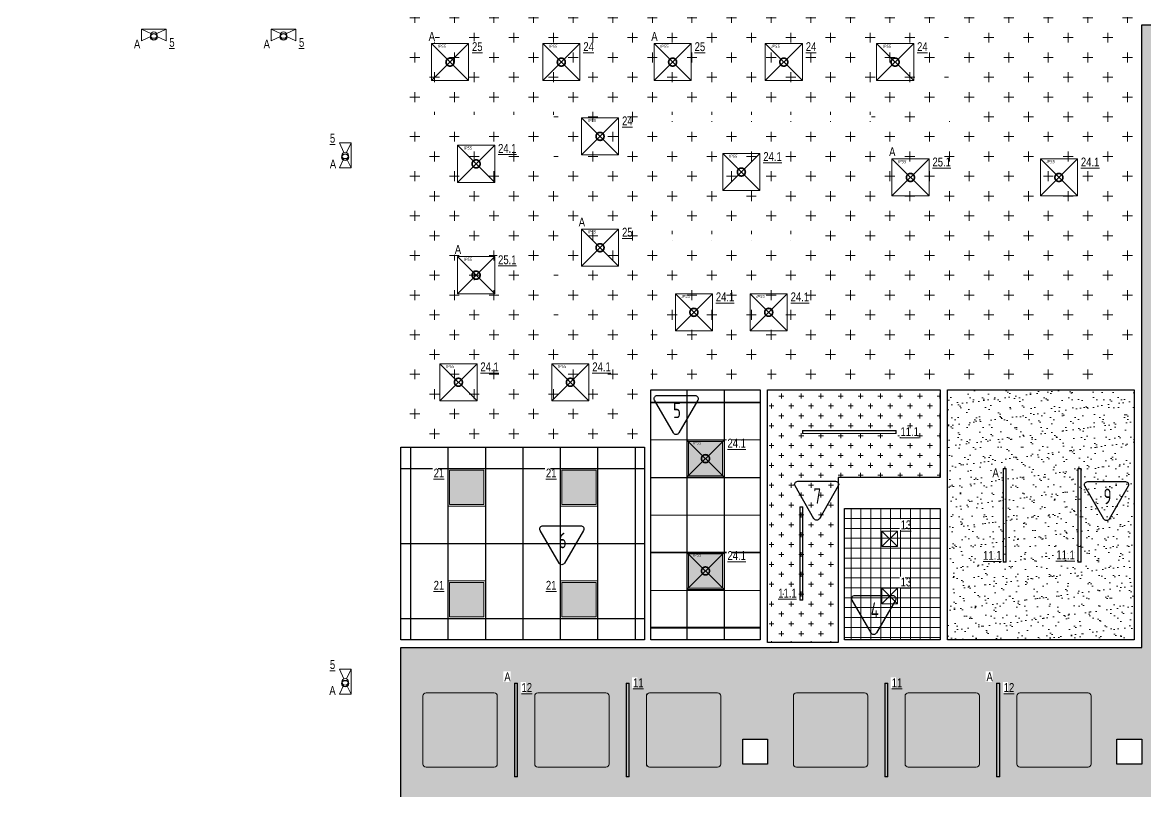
# Model space of a CAD drawing. Header units: millimetres. Extents: x -510890 to 418982, y -118257 to 141350.
# Drawn here: x -217984 to -199974, y 93960 to 106288 of the extents above; entities that cross this region are included whole.
import ezdxf

# ---------------------------------------------------------------- set-up
doc = ezdxf.new("R2010")
doc.units = ezdxf.units.MM
for name, color, linetype, lineweight in [('_ЭОМ_ОБЩ_Освещение_текст тип светильника', 172, 'Continuous', 50), ('_ЭОМ_светильник А', 1, 'Continuous', 35), ('_ЭОМ_светильник Р', 4, 'Continuous', 35), ('АР_Полы_Штриховка', 252, 'Continuous', 0), ('АР_Потолки_Штриховка', 252, 'Continuous', 0)]:
    doc.layers.add(name, color=color, linetype=linetype, lineweight=lineweight)
doc.layers.add('X-ref Light', color=250, linetype='Continuous')
for name, color, linetype, lineweight, true_color in [('АР_Потолок_RAL 095 85 40', 7, 'Continuous', 5, 0xddc87a), ('АР_Потолок_RAL 100 70 20', 7, 'Continuous', 5, 0xb3ac85), ('АР_Потолок_Грильято_белый_50х50', 7, 'Continuous', 5, 0x8e00bd), ('АР_Потолок_Покраска', 7, 'Continuous', 5, 0x007399), ('АР_Потолок_Текстура дерево', 7, 'Continuous', 5, 0xe7bf8e)]:
    doc.layers.add(name, color=color, linetype=linetype, lineweight=lineweight, true_color=true_color)
doc.layers.get('X-ref Light').off()
doc.styles.add('ISOCPEUR', font='isocpeur.ttf', dxfattribs={"height": 800})
doc.styles.add('ISOCUPER', font='isocpeur.ttf', dxfattribs={"width": 0.85, "oblique": 7})
doc.styles.add('ГОСТ', font='cad.shx', dxfattribs={"width": 0.8})

# ---------------------------------------------------------------- blocks, each defined once
blk = doc.blocks.new('ЭКРАН 9ВТ')
at = {"color": 0, "linetype": 'ByBlock', "lineweight": -2}
for points in [[(399, 376), (399, 0), (-399, 0), (-399, 376)], [(-399, 376), (-95, 233)], [(95, 233), (399, 376)], [(-399, 0), (-95, 143)], [(95, 143), (399, 0)]]:
    blk.add_lwpolyline(points, dxfattribs=at)
blk.add_circle((0, 188), 105, dxfattribs=at)
blk = doc.blocks.new('RVE-PLS5070-1500-P')
at = {"color": 0, "linetype": 'ByBlock', "lineweight": -2, "ltscale": 40}
for points in [[(750, -25), (-750, -25), (-750, 25), (750, 25)], [(745, -20), (-745, -20), (-745, 20), (745, 20)]]:
    blk.add_lwpolyline(points, close=True, dxfattribs=at)
blk = doc.blocks.new('OPL R 418 HF')
at = {"color": 0, "linetype": 'ByBlock', "lineweight": -2, "ltscale": 100}
for p, q in [((-297, 298), (298, 298)), ((-297, 298), (-297, -297)), ((-297, 298), (298, -297)), ((-297, -297), (298, 298)), ((298, 298), (298, -297)), ((298, -297), (-297, -297))]:
    blk.add_line(p, q, dxfattribs=at)
at = {"color": 0, "linetype": 'ByBlock', "lineweight": -2, "const_width": 27.2}
blk.add_lwpolyline([(-64, 0, 1), (64, 0, 1)], format="xyb", close=True, dxfattribs=at)
at = {"color": 0, "linetype": 'ByBlock', "lineweight": -2, "insert": (-200, 279), "char_height": 50, "attachment_point": 1, "style": 'ISOCUPER'}
blk.add_mtext_dynamic_manual_height_columns('IP55', width=2.44, gutter_width=12.5, heights=[0], dxfattribs=at)
blk = doc.blocks.new('40 НА 40 ГРИЛЬЯТО ДЛЯ 50')
at = {"color": 0, "linetype": 'ByBlock', "lineweight": -2, "ltscale": 100}
for points in [[(125, -125), (-125, -125), (-125, 125), (125, 125), (125, -125)], [(125, 125), (-125, -125)], [(-125, 125), (125, -125)]]:
    blk.add_lwpolyline(points, dxfattribs=at)
blk = doc.blocks.new('RVE-SLIM-PRIME-595')
at = {"color": 0, "linetype": 'ByBlock', "lineweight": -2, "ltscale": 40}
for points in [[(300, -300), (-300, -300), (-300, 300), (300, 300)], [(275, -275), (-275, -275), (-275, 275), (275, 275)]]:
    blk.add_lwpolyline(points, close=True, dxfattribs=at)
blk = doc.blocks.new('A$C35e846bc')
at = {"layer": 'АР_Потолки_Штриховка', "color": 18, "lineweight": 18, "ltscale": 100, "true_color": 0x000000}
for points in [[(1773, 40740), (1173, 40740), (1173, 41340), (1773, 41340)], [(1748, 40765), (1198, 40765), (1198, 41315), (1748, 41315)], [(-2057, 40280), (-2657, 40280), (-2657, 40880), (-2057, 40880)], [(-2082, 40305), (-2632, 40305), (-2632, 40855), (-2082, 40855)], [(-257, 40280), (-857, 40280), (-857, 40880), (-257, 40880)], [(-282, 40305), (-832, 40305), (-832, 40855), (-282, 40855)], [(1773, 38940), (1173, 38940), (1173, 39540), (1773, 39540)], [(1748, 38965), (1198, 38965), (1198, 39515), (1748, 39515)], [(-2057, 38480), (-2657, 38480), (-2657, 39080), (-2057, 39080)], [(-2082, 38505), (-2632, 38505), (-2632, 39055), (-2082, 39055)], [(-257, 38480), (-857, 38480), (-857, 39080), (-257, 39080)], [(-282, 38505), (-832, 38505), (-832, 39055), (-282, 39055)], [(-1591, 37440), (-1591, 35940), (-1541, 35940), (-1541, 37440)], [(-1586, 37435), (-1586, 35945), (-1546, 35945), (-1546, 37435)], [(201, 37440), (201, 35940), (251, 35940), (251, 37440)], [(206, 37435), (206, 35945), (246, 35945), (246, 37435)], [(4349, 37440), (4349, 35940), (4399, 35940), (4399, 37440)], [(4354, 37435), (4354, 35945), (4394, 35945), (4394, 37435)], [(6141, 37440), (6141, 35940), (6191, 35940), (6191, 37440)], [(6146, 37435), (6146, 35945), (6186, 35945), (6186, 37435)]]:
    blk.add_lwpolyline(points, close=True, dxfattribs=at)
for points in [[(-3058, 36144), (-3058, 37236, -0.414214), (-3008, 37286), (-1916, 37286, -0.414214), (-1866, 37236), (-1866, 36144, -0.414214), (-1916, 36094), (-3008, 36094, -0.414214)], [(-1266, 36144), (-1266, 37236, -0.414214), (-1216, 37286), (-124, 37286, -0.414214), (-74, 37236), (-74, 36144, -0.414214), (-124, 36094), (-1216, 36094, -0.414214)], [(526, 36144), (526, 37236, -0.414214), (576, 37286), (1668, 37286, -0.414214), (1718, 37236), (1718, 36144, -0.414214), (1668, 36094), (576, 36094, -0.414214)], [(2882, 36144), (2882, 37236, -0.414214), (2932, 37286), (4024, 37286, -0.414214), (4074, 37236), (4074, 36144, -0.414214), (4024, 36094), (2932, 36094, -0.414214)], [(4674, 36144), (4674, 37236, -0.414214), (4724, 37286), (5816, 37286, -0.414214), (5866, 37236), (5866, 36144, -0.414214), (5816, 36094), (4724, 36094, -0.414214)], [(6466, 36144), (6466, 37236, -0.414214), (6516, 37286), (7608, 37286, -0.414214), (7658, 37236), (7658, 36144, -0.414214), (7608, 36094), (6516, 36094, -0.414214)]]:
    blk.add_lwpolyline(points, format="xyb", close=True, dxfattribs=at)
at = {"layer": '_ЭОМ_светильник А', "color": 18, "lineweight": 18, "ltscale": 100, "true_color": 0x000000, "xscale": 0.5, "yscale": 0.5, "zscale": 0.5}
for p, rotation in [((-7373, 47925), 180), ((-5295, 47925), 180), ((-4210, 45902), 90), ((-4210, 37464), 90)]:
    blk.add_blockref('ЭКРАН 9ВТ', p, dxfattribs=dict(at, rotation=rotation))
at = {"layer": '_ЭОМ_светильник А', "color": 18, "lineweight": 18, "ltscale": 100, "true_color": 0x000000}
for p in [(-2624, 47397), (946, 47397)]:
    blk.add_blockref('OPL R 418 HF', p, dxfattribs=at)
at = {"layer": '_ЭОМ_светильник А', "color": 18, "lineweight": 18, "ltscale": 100, "true_color": 0x000000, "rotation": 270}
for p in [(-1566, 36690), (6166, 36690)]:
    blk.add_blockref('RVE-PLS5070-1500-P', p, dxfattribs=at)
at = {"layer": '_ЭОМ_светильник Р', "color": 18, "lineweight": 18, "ltscale": 100, "true_color": 0x000000}
for name, p in [('OPL R 418 HF', (-839, 47397)), ('OPL R 418 HF', (2729, 47397)), ('OPL R 418 HF', (4514, 47397)), ('OPL R 418 HF', (-218, 46207)), ('OPL R 418 HF', (-2205, 45766)), ('OPL R 418 HF', (2048, 45635)), ('OPL R 418 HF', (7140, 45548)), ('OPL R 418 HF', (1287, 43386)), ('OPL R 418 HF', (2487, 43386)), ('OPL R 418 HF', (-2489, 42265)), ('OPL R 418 HF', (-694, 42265)), ('OPL R 418 HF', (1473, 41040)), ('RVE-SLIM-PRIME-595', (-2357, 40580)), ('RVE-SLIM-PRIME-595', (-557, 40580)), ('OPL R 418 HF', (1473, 39240)), ('RVE-SLIM-PRIME-595', (-2357, 38780)), ('RVE-SLIM-PRIME-595', (-557, 38780))]:
    blk.add_blockref(name, p, dxfattribs=at)
at = {"layer": '_ЭОМ_светильник Р', "color": 18, "lineweight": 18, "ltscale": 100, "true_color": 0x000000, "xscale": -1}
for p in [(4428, 39755), (4428, 38838)]:
    blk.add_blockref('40 НА 40 ГРИЛЬЯТО ДЛЯ 50', p, dxfattribs=at)
at = {"layer": '_ЭОМ_светильник Р', "color": 18, "lineweight": 18, "ltscale": 100, "true_color": 0x000000, "rotation": 89.99999999999997}
for p in [(226, 36690), (4374, 36690)]:
    blk.add_blockref('RVE-PLS5070-1500-P', p, dxfattribs=at)
at = {"layer": '_ЭОМ_ОБЩ_Освещение_текст тип светильника', "color": 18, "lineweight": 18, "ltscale": 40, "true_color": 0x000000, "char_height": 142.2, "width": 55.87, "attachment_point": 1, "style": 'ГОСТ', "bg_fill": 3, "box_fill_scale": 1.1, "bg_fill_color": 256, "bg_fill_transparency": 0}
for insert in [(4600, 41545), (5925, 39561), (7100, 39569), (2639, 38956)]:
    blk.add_mtext('{\\L11.1}', dxfattribs=dict(at, insert=insert))
at = {"layer": '_ЭОМ_светильник А', "color": 18, "lineweight": 18, "ltscale": 100, "true_color": 0x000000, "char_height": 142, "width": 86.04, "attachment_point": 1, "style": 'ГОСТ', "bg_fill": 3, "box_fill_scale": 1.1, "bg_fill_color": 256, "bg_fill_transparency": 0}
for insert in [(4418, 46032), (-560, 44905), (-2547, 44465), (6075, 40885)]:
    blk.add_mtext('А', dxfattribs=dict(at, insert=insert))
at = {"layer": '_ЭОМ_светильник А', "color": 18, "lineweight": 18, "ltscale": 100, "true_color": 0x000000}
for p in [(4760, 45548), (-218, 44422), (-2205, 43981)]:
    blk.add_blockref('OPL R 418 HF', p, dxfattribs=at)
at = {"layer": '_ЭОМ_светильник А', "color": 18, "lineweight": 18, "ltscale": 100, "true_color": 0x000000, "rotation": 269.9999999999999}
blk.add_blockref('RVE-PLS5070-1500-P', (6271, 40133), dxfattribs=at)
at = {"layer": '_ЭОМ_светильник Р', "color": 18, "lineweight": 18, "ltscale": 100, "true_color": 0x000000}
for p, rotation in [((3781, 41466), 180), ((7471, 40133), 269.9999999999999), ((3010, 39520), 269.9999999999999)]:
    blk.add_blockref('RVE-PLS5070-1500-P', p, dxfattribs=dict(at, rotation=rotation))
at = {"layer": '_ЭОМ_ОБЩ_Освещение_текст тип светильника', "color": 18, "lineweight": 18, "ltscale": 40, "true_color": 0x000000, "char_height": 142.2, "width": 55.87, "attachment_point": 1, "style": 'ГОСТ', "bg_fill": 3, "box_fill_scale": 1.1, "bg_fill_color": 256, "bg_fill_transparency": 0}
for s, insert in [('{\\L5}', (-7125, 47785, 0)), ('{\\L5}', (-5046, 47785, 0)), ('{\\L25}', (-2271, 47716)), ('{\\L24}', (-486, 47716)), ('{\\L25}', (1299, 47716)), ('{\\L24}', (3081, 47716)), ('{\\L24}', (4866, 47716)), ('{\\L24}', (135, 46526)), ('{\\L5}', (-4550, 46248, 0)), ('{\\L24.1}', (-1853, 46085)), ('{\\L24.1}', (2400, 45954)), ('{\\L24.1}', (7493, 45867)), ('{\\L24.1}', (1639, 43705)), ('{\\L24.1}', (2839, 43705)), ('{\\L24.1}', (-2137, 42584)), ('{\\L24.1}', (-342, 42584)), ('{\\L24.1}', (1826, 41359)), ('{\\L21}', (-2886, 40881)), ('{\\L21}', (-1086, 40881)), ('{\\L13}', (4603, 40051)), ('{\\L24.1}', (1826, 39559)), ('{\\L21}', (-2886, 39081)), ('{\\L21}', (-1086, 39081)), ('{\\L13}', (4603, 39134)), ('{\\L5}', (-4550, 37810, 0)), ('{\\L11}', (311, 37519)), ('{\\L11}', (4459, 37519)), ('{\\L12}', (-1477, 37443, 0)), ('{\\L12}', (6256, 37443, 0))]:
    blk.add_mtext(s, dxfattribs=dict(at, insert=insert))
at = {"layer": '_ЭОМ_светильник А', "color": 18, "lineweight": 18, "ltscale": 100, "true_color": 0x000000, "char_height": 142, "width": 86.04, "attachment_point": 1, "style": 'ГОСТ', "bg_fill": 3, "box_fill_scale": 1.1, "bg_fill_color": 256, "bg_fill_transparency": 0}
for insert in [(-7692, 47758, 0), (-5613, 47758, 0), (-2966, 47880), (604, 47880), (-4551, 45834, 0), (-1753, 37614), (5979, 37614), (-4559, 37394, 0)]:
    blk.add_mtext('А', dxfattribs=dict(at, insert=insert))
at = {"layer": '_ЭОМ_ОБЩ_Освещение_текст тип светильника', "color": 18, "lineweight": 18, "ltscale": 40, "true_color": 0x000000, "char_height": 142.2, "width": 55.87, "attachment_point": 1, "style": 'ГОСТ', "bg_fill": 3, "box_fill_scale": 1.1, "bg_fill_color": 256, "bg_fill_transparency": 0}
for s, insert in [('{\\L25.1}', (5113, 45867)), ('{\\L25}', (135, 44741)), ('{\\L25.1}', (-1853, 44300))]:
    blk.add_mtext(s, dxfattribs=dict(at, insert=insert))

msp = doc.modelspace()

# ---------------------------------------------------------------- hatches: boundary and pattern name
at = {"layer": 'АР_Полы_Штриховка', "transparency": 33554610}
h = msp.add_hatch(dxfattribs=at)
h.set_pattern_fill('ANSI37', color=250, scale=190, angle=45)
h.set_pattern_definition([(90, (352485.2, 140013.55), (-603.25, 0), []), (180, (352485.2, 140013.55), (-6e-14, -603.25), [])])
h.paths.add_polyline_path([(-207907.7, 100400.7), (-206153.9, 100400.7), (-206153.9, 96390.7), (-207907.7, 96390.7)])
at = {"layer": 'АР_Потолки_Штриховка', "ltscale": 100, "true_color": 0xf8f6b0}
h = msp.add_hatch(color=51, dxfattribs=at)
h.dxf.hatch_style = 1
h.paths.add_polyline_path([(-207305.8, 99020.7), (-206755.8, 99020.7), (-206755.8, 99570.7), (-207305.8, 99570.7)])
h = msp.add_hatch(color=51, dxfattribs=at)
h.dxf.hatch_style = 1
h.paths.add_polyline_path([(-211135.8, 98560.7), (-210585.8, 98560.7), (-210585.8, 99110.7), (-211135.8, 99110.7)])
h = msp.add_hatch(color=51, dxfattribs=at)
h.dxf.hatch_style = 1
h.paths.add_polyline_path([(-209335.8, 98560.7), (-208785.8, 98560.7), (-208785.8, 99110.7), (-209335.8, 99110.7)])
h = msp.add_hatch(color=51, dxfattribs=at)
h.dxf.hatch_style = 1
h.paths.add_polyline_path([(-207305.8, 97220.7), (-206755.8, 97220.7), (-206755.8, 97770.7), (-207305.8, 97770.7)])
h = msp.add_hatch(color=51, dxfattribs=at)
h.dxf.hatch_style = 1
h.paths.add_polyline_path([(-211135.8, 96760.7), (-210585.8, 96760.7), (-210585.8, 97310.7), (-211135.8, 97310.7)])
h = msp.add_hatch(color=51, dxfattribs=at)
h.dxf.hatch_style = 1
h.paths.add_polyline_path([(-209335.8, 96760.7), (-208785.8, 96760.7), (-208785.8, 97310.7), (-209335.8, 97310.7)])
h = msp.add_hatch(color=51, dxfattribs=at)
h.dxf.hatch_style = 1
h.paths.add_polyline_path([(-210090, 95690.7), (-210090, 94200.7), (-210050, 94200.7), (-210050, 95690.7)])
h = msp.add_hatch(color=51, dxfattribs=at)
h.dxf.hatch_style = 1
h.paths.add_polyline_path([(-208298, 95690.7), (-208298, 94200.7), (-208258, 94200.7), (-208258, 95690.7)])
h = msp.add_hatch(color=51, dxfattribs=at)
h.dxf.hatch_style = 1
h.paths.add_polyline_path([(-204149.8, 95690.7), (-204149.8, 94200.7), (-204109.8, 94200.7), (-204109.8, 95690.7)])
h = msp.add_hatch(color=51, dxfattribs=at)
h.dxf.hatch_style = 1
h.paths.add_polyline_path([(-202357.8, 95690.7), (-202357.8, 94200.7), (-202317.8, 94200.7), (-202317.8, 95690.7)])
at = {"layer": 'АР_Потолок_RAL 095 85 40', "transparency": 33554687}
h = msp.add_hatch(color=256, dxfattribs=at)
h.dxf.hatch_style = 1
h.paths.add_polyline_path([(-208578, 95491.7, 0.4142136), (-208628, 95541.7), (-209720, 95541.7, 0.4142136), (-209770, 95491.7), (-209770, 94399.7, 0.4142136), (-209720, 94349.7), (-208628, 94349.7, 0.4142136), (-208578, 94399.7)])
h = msp.add_hatch(color=256, dxfattribs=at)
h.dxf.hatch_style = 1
h.paths.add_polyline_path([(-202637.8, 95491.7, 0.4142136), (-202687.8, 95541.7), (-203779.8, 95541.7, 0.4142136), (-203829.8, 95491.7), (-203829.8, 94399.7, 0.4142136), (-203779.8, 94349.7), (-202687.8, 94349.7, 0.4142136), (-202637.8, 94399.7)])
at = {"layer": 'АР_Потолок_RAL 100 70 20', "transparency": 33554687}
h = msp.add_hatch(color=256, dxfattribs=at)
h.dxf.hatch_style = 1
h.paths.add_polyline_path([(-210370, 95491.7, 0.4142136), (-210420, 95541.7), (-211512, 95541.7, 0.4142136), (-211562, 95491.7), (-211562, 94399.7, 0.4142136), (-211512, 94349.7), (-210420, 94349.7, 0.4142136), (-210370, 94399.7)])
h = msp.add_hatch(color=256, dxfattribs=at)
h.dxf.hatch_style = 1
h.paths.add_polyline_path([(-204429.8, 95491.7, 0.4142136), (-204479.8, 95541.7), (-205571.8, 95541.7, 0.4142136), (-205621.8, 95491.7), (-205621.8, 94399.7, 0.4142136), (-205571.8, 94349.7), (-204479.8, 94349.7, 0.4142136), (-204429.8, 94399.7)])
at = {"layer": 'АР_Потолок_Грильято_белый_50х50', "transparency": 33554559}
h = msp.add_hatch(dxfattribs=at)
h.set_pattern_fill('ANSI37', color=256, scale=50, angle=45)
h.set_pattern_definition([(90, (-203268.08, 98495.03), (-158.75, 0), []), (180, (-203268.08, 98495.03), (0, -158.75), [])])
h.paths.add_polyline_path([(-204800.8, 98495), (-203268.1, 98495), (-203268, 96390.7), (-204800.9, 96390.7)])
at = {"layer": 'АР_Потолок_Покраска'}
h = msp.add_hatch(dxfattribs=at)
h.set_pattern_fill('CROSS', color=256, scale=50)
h.paths.add_polyline_path([(-213020.9, 115792), (-217983.9, 115791.9), (-217983.9, 118350.7), (-214434, 118350.7), (-214434, 118118.1), (-211555.4, 118118.1), (-211555.4, 116122.3), (-213020.9, 116122.3)])
h.paths.add_polyline_path([(-212154, 109570.6), (-217984, 109570.6), (-217984, 115671.9), (-212900.9, 115672), (-212900.9, 116002.3), (-212785.4, 116002.2), (-212785.4, 116122.2), (-211655.4, 116122.2), (-211655.4, 116002.2), (-211555.4, 116002.3), (-211555.4, 115923.8), (-211435.4, 115923.8), (-211435.4, 114793.8), (-211555.4, 114793.8), (-211555.4, 114693.8), (-210693.9, 114693.8), (-210693.9, 112800.7), (-212434, 112800.7), (-212434, 112400.7), (-212154, 112400.7), (-212154, 112298.7), (-212034, 112298.7), (-212034, 110768.7), (-212154, 110768.7)])
h.paths.add_polyline_path([(-207662.9, 111241.9), (-210361.9, 111243.1), (-210361.9, 112800.7), (-210693.9, 112800.7), (-210693.9, 113930.7), (-210593.9, 113930.7), (-210593.9, 114693.8), (-207662.9, 114693.8)])
h.paths.add_polyline_path([(-201293.4, 109734.7), (-210361.9, 109734.7), (-210461.9, 109734.7), (-210461.9, 110864.7), (-210361.9, 110864.7), (-210361.9, 111143.1), (-207562.9, 111141.9), (-207562.9, 112800.1), (-206434, 112800.7), (-206434, 112400.7), (-206034, 112400.7), (-206034, 112800.7), (-206434, 112800.7), (-207562.9, 112800.1), (-207562.9, 114693.8), (-207060.9, 114693.8), (-207060.9, 114793.8), (-205930.9, 114793.8), (-205930.9, 114693.8), (-204022.8, 114693.8), (-204022.8, 112500.4), (-206033.9, 112500.7), (-206033.7, 112400.7), (-203922.7, 112400.4), (-203922.7, 114817.8), (-203300.3, 114817.8), (-203300.3, 114917.8), (-202200.3, 114917.8), (-202200.3, 114817.8), (-202090.8, 114817.8), (-202091.9, 114835.3), (-201344.2, 114835.3), (-201344.2, 114817.8), (-201293.4, 114817.8)])
h.paths.add_polyline_path([(-203133.9, 106400.6), (-203133.9, 104807.7), (-208007.7, 104807.7), (-208007.7, 101492.4), (-209462.4, 101492.4), (-209462.4, 104807.6), (-211914.1, 104807.7), (-211914.1, 106850.7), (-212033.9, 106850.7), (-212034, 112700.7), (-210461.9, 112700.7), (-210461.9, 106400.7), (-207729.3, 106400.7)])
h.paths.add_polyline_path([(-212154, 106850.7), (-217984, 106850.7), (-217984, 109450.6), (-212154, 109450.6)])
h.paths.add_polyline_path([(-200154, 106920.6), (-203133.9, 106920.6), (-203133.9, 106500.7), (-203204.4, 106500.7), (-203204.4, 106400.7), (-204334.4, 106400.7), (-204334.4, 106500.7), (-204694.9, 106500.7), (-204694.9, 109634.7), (-202922.4, 109634.7), (-202922.4, 108895.3), (-200154, 108895.3)])
h.paths.add_polyline_path([(-200154, 100800.7), (-200434, 100800.7), (-200434, 100500.7), (-205134.4, 100500.7), (-205134.4, 104707.7), (-204369.9, 104707.7), (-204369.9, 104807.7), (-203241.9, 104807.7), (-203241.9, 104707.7), (-203034, 104707.7), (-203034, 106800.7), (-200434, 106800.7), (-200434, 106400.7), (-200154, 106400.7)])
h.paths.add_polyline_path([(-205234.4, 102892.2), (-207907.7, 102892.2), (-207907.7, 103347.3), (-208007.7, 103347.3), (-208007.7, 104477.3), (-207907.7, 104477.3), (-207907.7, 104707.7), (-205234.4, 104707.7)], flags=17)
h.paths.add_polyline_path([(-209582.4, 101492.5), (-211914.1, 101492.4), (-211914.1, 104687.7), (-209582.4, 104687.7), (-209582.4, 103835.1), (-209462.4, 103835), (-209462.4, 102335), (-209582.4, 102335)])
h.paths.add_polyline_path([(-208007.7, 99600.7), (-211914.1, 99600.7), (-211914.1, 101372.4), (-209241, 101372.4), (-209240.9, 101492.4), (-208110.1, 101492.4), (-208110.1, 101372.4), (-208007.7, 101372.4)])
h.paths.add_polyline_path([(-206434, 100500.7), (-207907.7, 100500.7), (-207907.7, 101599), (-208007.7, 101599), (-208007.7, 102729), (-207907.7, 102729), (-207907.7, 102792.2), (-205234.4, 102792.2), (-205234.4, 100500.7), (-206034, 100500.7), (-206034, 100800.7), (-206434, 100800.7)])
h = msp.add_hatch(dxfattribs=at)
h.set_pattern_fill('CROSS', color=256, scale=25)
h.set_pattern_definition([(0, (-430592.5, 57183.22), (158.75, 158.75), [79.375, -238.125]), (90, (-430552.82, 57143.53), (-158.75, 158.75), [79.375, -238.125])])
h.paths.add_polyline_path([(-206033.9, 94400.7), (-206433.9, 94400.7), (-206433.9, 94800.7), (-206033.9, 94800.7)], flags=16)
h.paths.add_polyline_path([(-200433.9, 94800.7), (-200033.9, 94800.7), (-200033.9, 94400.7), (-200433.9, 94400.7)], flags=16)
h.paths.add_polyline_path([(-208243.8, 93620.7), (-211914, 93620.7), (-211914, 96270.7), (-200033.9, 96270.7), (-200033.9, 106249.4), (-197484, 106249.4), (-197484, 98935.7), (-197484, 96879.3), (-195465.4, 96879.3), (-195465.4, 91935.7), (-208243.7, 91935.7)])
h = msp.add_hatch(dxfattribs=at)
h.set_pattern_fill('CROSS', color=256, scale=25)
h.set_pattern_definition([(0, (-464457.09, 86170.23), (158.75, 158.75), [79.375, -238.125]), (90, (-464417.4, 86130.54), (-158.75, 158.75), [79.375, -238.125])])
h.paths.add_polyline_path([(-206033.9, 100400.7), (-203268.2, 100400.7), (-203268.1, 98992.8), (-204900.9, 98994.2), (-204900.9, 96350.7), (-206033.9, 96350.7)])
h = msp.add_hatch(dxfattribs=at)
h.set_pattern_fill('AR-SAND', color=256, scale=5)
h.set_pattern_definition([(37.5, (-408680.66, 65529.56), (-8.00016, 244.70662), [0, -193.04, 0, -215.9, 0, -206.375]), (7.5, (-408680.66, 65529.56), (224.76164, 358.41255), [0, -104.14, 0, -173.99, 0, -66.675]), (327.5, (-408836.87, 65529.56), (395.49619, 0.7186), [0, -63.5, 0, -228.6, 0, -298.45]), (317.5, (-408836.87, 65529.56), (381.7782, 111.46466), [0, -31.75, 0, -149.86, 0, -171.45])])
h.paths.add_polyline_path([(-200153.9, 100400.7), (-200153.9, 96390.7), (-203148, 96390.7), (-203148.1, 100400.7)])
at = {"layer": 'АР_Потолок_Текстура дерево', "transparency": 33554687}
h = msp.add_hatch(color=256, dxfattribs=at)
h.dxf.hatch_style = 1
h.paths.add_polyline_path([(-206786, 95491.7, 0.4142136), (-206836, 95541.7), (-207928, 95541.7, 0.4142136), (-207978, 95491.7), (-207978, 94399.7, 0.4142136), (-207928, 94349.7), (-206836, 94349.7, 0.4142136), (-206786, 94399.7)])
h = msp.add_hatch(color=256, dxfattribs=at)
h.dxf.hatch_style = 1
h.paths.add_polyline_path([(-200845.8, 95491.7, 0.4142136), (-200895.8, 95541.7), (-201987.8, 95541.7, 0.4142136), (-202037.8, 95491.7), (-202037.8, 94399.7, 0.4142136), (-201987.8, 94349.7), (-200895.8, 94349.7, 0.4142136), (-200845.8, 94399.7)])

# ---------------------------------------------------------------- linework, layer by layer
for points in [[(-208243.8, 93620.7), (-211914, 93620.7), (-211914, 96270.7), (-200033.9, 96270.7), (-200033.9, 106249.4), (-197484, 106249.4), (-197484, 98935.7), (-194743.8, 98935.7), (-194743.8, 97135.7), (-195465.4, 97135.7), (-195465.4, 91935.7), (-208243.7, 91935.7)], [(-207907.7, 100400.7), (-206153.9, 100400.7), (-206153.9, 96390.7), (-207907.7, 96390.7)], [(-206033.9, 100400.7), (-203268.2, 100400.7), (-203268.1, 98992.8), (-204900.9, 98994.2), (-204900.9, 96350.7), (-206033.9, 96350.7)], [(-200153.9, 100400.7), (-200153.9, 96390.7), (-203148, 96390.7), (-203148.1, 100400.7)], [(-211914, 99480.7), (-208007.7, 99480.7), (-208007.7, 96390.7), (-211914, 96390.7)], [(-204800.8, 98495), (-203268.1, 98495), (-203268, 96390.7), (-204800.9, 96390.7)], [(-206433.9, 94800.7), (-206033.9, 94800.7), (-206033.9, 94400.7), (-206433.9, 94400.7)], [(-200433.9, 94800.7), (-200033.9, 94800.7), (-200033.9, 94400.7), (-200433.9, 94400.7)]]:
    msp.add_lwpolyline(points, close=True)
for points in [[(-207804.7, 100307.8), (-207198.5, 100307.8, -0.5773495), (-207155.2, 100232.8), (-207458.3, 99707.8, -0.5773541), (-207544.9, 99707.8), (-207848, 100232.8, -0.5773491), (-207804.7, 100307.8, -0.0000017)], [(-205551.1, 98933.7), (-204944.9, 98933.7, -0.5773495), (-204901.6, 98858.7), (-205204.7, 98333.7, -0.5773541), (-205291.3, 98333.7), (-205594.4, 98858.7, -0.5773491), (-205551.1, 98933.7, -0.0000017)], [(-200902, 98927.9), (-200295.8, 98927.9, -0.5773495), (-200252.5, 98852.9), (-200555.6, 98327.9, -0.5773541), (-200642.2, 98327.9), (-200945.3, 98852.9, -0.5773491), (-200902, 98927.9, -0.0000017)], [(-209638.1, 98220.5), (-209031.8, 98220.5, -0.5773495), (-208988.5, 98145.5), (-209291.7, 97620.5, -0.5773541), (-209378.3, 97620.5), (-209681.4, 98145.5, -0.5773491), (-209638.1, 98220.5, -0.0000017)], [(-204635.4, 97102.7), (-204029.2, 97102.7, -0.5773495), (-203985.9, 97027.7), (-204289, 96502.7, -0.5773541), (-204375.6, 96502.7), (-204678.7, 97027.7, -0.5773491), (-204635.4, 97102.7, -0.0000017)]]:
    msp.add_lwpolyline(points, format="xyb")
for points in [[(-211760.8, 99480.7), (-211760.8, 96390.7)], [(-211160.8, 99480.7), (-211160.8, 96390.7)], [(-210560.8, 99480.7), (-210560.8, 96390.7)], [(-209960.8, 99480.7), (-209960.8, 96390.7)], [(-209360.8, 99480.7), (-209360.8, 96390.7)], [(-208760.8, 99480.7), (-208760.8, 96390.7)], [(-208160.8, 99480.7), (-208160.8, 96390.7)], [(-211914, 99135.7), (-208007.7, 99135.7)], [(-211914, 97935.7), (-208007.7, 97935.7)], [(-211914, 96735.7), (-208007.7, 96735.7)]]:
    msp.add_lwpolyline(points)
at = {"layer": 'Defpoints'}
for points in [[(-207330.8, 100400.7), (-207330.7, 96390.7)], [(-206730.8, 100400.7), (-206730.7, 96390.7)], [(-207907.7, 100195.7), (-206153.9, 100195.7)], [(-207907.7, 98995.7), (-206153.9, 98995.7)], [(-207907.7, 97795.7), (-206153.9, 97795.7)], [(-207907.7, 96595.7), (-206153.9, 96595.7)]]:
    msp.add_lwpolyline(points, dxfattribs=at)
at = {"layer": 'АР_Потолки_Штриховка', "color": 18, "ltscale": 100, "true_color": 0x000000}
for points in [[(-206730.8, 98995.7), (-207330.8, 98995.7), (-207330.8, 99595.7), (-206730.8, 99595.7)], [(-206755.8, 99020.7), (-207305.8, 99020.7), (-207305.8, 99570.7), (-206755.8, 99570.7)], [(-210560.8, 98535.7), (-211160.8, 98535.7), (-211160.8, 99135.7), (-210560.8, 99135.7)], [(-210585.8, 98560.7), (-211135.8, 98560.7), (-211135.8, 99110.7), (-210585.8, 99110.7)], [(-208760.8, 98535.7), (-209360.8, 98535.7), (-209360.8, 99135.7), (-208760.8, 99135.7)], [(-208785.8, 98560.7), (-209335.8, 98560.7), (-209335.8, 99110.7), (-208785.8, 99110.7)], [(-206730.8, 97195.7), (-207330.8, 97195.7), (-207330.8, 97795.7), (-206730.8, 97795.7)], [(-206755.8, 97220.7), (-207305.8, 97220.7), (-207305.8, 97770.7), (-206755.8, 97770.7)], [(-210560.8, 96735.7), (-211160.8, 96735.7), (-211160.8, 97335.7), (-210560.8, 97335.7)], [(-210585.8, 96760.7), (-211135.8, 96760.7), (-211135.8, 97310.7), (-210585.8, 97310.7)], [(-208760.8, 96735.7), (-209360.8, 96735.7), (-209360.8, 97335.7), (-208760.8, 97335.7)], [(-208785.8, 96760.7), (-209335.8, 96760.7), (-209335.8, 97310.7), (-208785.8, 97310.7)], [(-210095, 95695.7), (-210095, 94195.7), (-210045, 94195.7), (-210045, 95695.7)], [(-210090, 95690.7), (-210090, 94200.7), (-210050, 94200.7), (-210050, 95690.7)], [(-208303, 95695.7), (-208303, 94195.7), (-208253, 94195.7), (-208253, 95695.7)], [(-208298, 95690.7), (-208298, 94200.7), (-208258, 94200.7), (-208258, 95690.7)], [(-204154.8, 95695.7), (-204154.8, 94195.7), (-204104.8, 94195.7), (-204104.8, 95695.7)], [(-204149.8, 95690.7), (-204149.8, 94200.7), (-204109.8, 94200.7), (-204109.8, 95690.7)], [(-202362.8, 95695.7), (-202362.8, 94195.7), (-202312.8, 94195.7), (-202312.8, 95695.7)], [(-202357.8, 95690.7), (-202357.8, 94200.7), (-202317.8, 94200.7), (-202317.8, 95690.7)]]:
    msp.add_lwpolyline(points, close=True, dxfattribs=at)
for points in [[(-211562, 94399.7), (-211562, 95491.7, -0.4142136), (-211512, 95541.7), (-210420, 95541.7, -0.4142136), (-210370, 95491.7), (-210370, 94399.7, -0.4142136), (-210420, 94349.7), (-211512, 94349.7, -0.4142136)], [(-209770, 94399.7), (-209770, 95491.7, -0.4142136), (-209720, 95541.7), (-208628, 95541.7, -0.4142136), (-208578, 95491.7), (-208578, 94399.7, -0.4142136), (-208628, 94349.7), (-209720, 94349.7, -0.4142136)], [(-207978, 94399.7), (-207978, 95491.7, -0.4142136), (-207928, 95541.7), (-206836, 95541.7, -0.4142136), (-206786, 95491.7), (-206786, 94399.7, -0.4142136), (-206836, 94349.7), (-207928, 94349.7, -0.4142136)], [(-205621.8, 94399.7), (-205621.8, 95491.7, -0.4142136), (-205571.8, 95541.7), (-204479.8, 95541.7, -0.4142136), (-204429.8, 95491.7), (-204429.8, 94399.7, -0.4142136), (-204479.8, 94349.7), (-205571.8, 94349.7, -0.4142136)], [(-203829.8, 94399.7), (-203829.8, 95491.7, -0.4142136), (-203779.8, 95541.7), (-202687.8, 95541.7, -0.4142136), (-202637.8, 95491.7), (-202637.8, 94399.7, -0.4142136), (-202687.8, 94349.7), (-203779.8, 94349.7, -0.4142136)], [(-202037.8, 94399.7), (-202037.8, 95491.7, -0.4142136), (-201987.8, 95541.7), (-200895.8, 95541.7, -0.4142136), (-200845.8, 95491.7), (-200845.8, 94399.7, -0.4142136), (-200895.8, 94349.7), (-201987.8, 94349.7, -0.4142136)]]:
    msp.add_lwpolyline(points, format="xyb", close=True, dxfattribs=at)

# ---------------------------------------------------------------- texts
at = {"char_height": 250, "width": 294.334, "attachment_point": 1, "style": 'ISOCPEUR'}
for s, insert in [('{\\W0.7;5}', (-207551, 100195.7)), ('{\\W0.7;7}', (-205297.4, 98821.7)), ('{\\W0.7;9}', (-200648.3, 98815.8)), ('{\\W0.7;6}', (-209384.4, 98108.5)), ('{\\W0.7;4}', (-204381.7, 96990.6))]:
    msp.add_mtext(s, dxfattribs=dict(at, insert=insert))

# ---------------------------------------------------------------- next in the draw order: block references
at = {"layer": 'X-ref Light', "color": 18, "lineweight": 30, "true_color": 0x000000}
msp.add_blockref('A$C35e846bc', (-208503.8, 58255.7), dxfattribs=at)

# ---------------------------------------------------------------- next in the draw order: linework, layer by layer
at = {"layer": '_ЭОМ_светильник Р', "lineweight": 30}
for centre in [(-215877, 106056.6), (-213798.5, 106056.6), (-212808.1, 104128), (-212808.1, 95689.8)]:
    msp.add_circle(centre, 52.4, dxfattribs=at)

doc.saveas('drawing.dxf')
